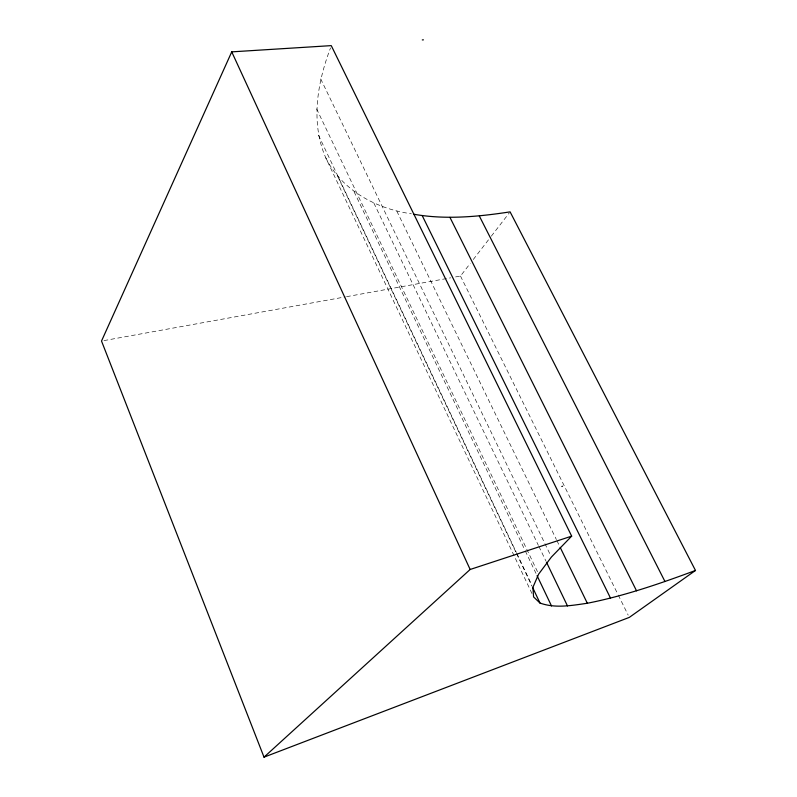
<?xml version="1.0" encoding="UTF-8"?>
<svg xmlns="http://www.w3.org/2000/svg" width="797" height="797" viewBox="0 0 797 797"><rect width="100%" height="100%" fill="white"/><g stroke="black" fill="none" stroke-linecap="round" stroke-linejoin="round"><path stroke-width="0.6" stroke-dasharray="3.98 2.99" d="M531.988 593.556L325.764 157.796C310.352 122.559 317.306 82.679 330.526 47.92M455.585 276.928L460.487 276.041L470.26 263.399M473.269 259.513L490.553 237.147M491.311 236.181L509.353 212.839M103.969 340.598L345.32 296.892M346.546 296.673L450.684 277.814M325.764 157.796C341.754 190.363 376.513 208.934 411.382 213.795M460.487 276.041L617.715 593.974M618.273 595.09L628.205 615.164M396.816 211.125L556.396 539.579M556.934 540.695L559.653 546.284M320.703 78.913L544.371 542.508M544.909 543.624L550.309 554.822M373.893 203.135L538.373 545.367M538.911 546.483L545.925 561.068M316.618 108.87L538.105 572.983M354.057 191.679L524.765 549.83M525.293 550.956L536.002 573.412M318.501 135.211L516.366 552.48M516.904 553.606L531.838 585.098M337.818 176.605L515.998 552.421M516.526 553.546L531.997 586.174"/><path stroke-width="1.2" d="M695.482 570.463C660.155 583.583 624.38 595.947 587.329 603.259C571.718 605.481 555.29 608.579 539.997 603.05L533.582 596.923L532.904 587.349L538.642 574.109L551.394 557.063L571.668 536.142L331.253 45.628L231.738 51.865L101.518 341.036L264.016 757.15L629.301 617.396L695.482 570.463L510.1 211.872C478.349 216.734 445.662 219.872 413.812 214.244M264.016 757.15L470.15 569.476L571.668 536.142M561.795 486.479L562.533 486.26M422.3 39.92L423.426 39.85M479.326 216.007L664.977 581.531M449.946 217.372L636.534 590.816M422.31 215.808L610.512 598.129M560.191 547.4L587.329 603.259M546.463 562.194L567.494 605.949M537.068 575.653L551.514 605.969M532.535 587.299L539.997 603.05M231.738 51.865L470.15 569.476"/></g></svg>
